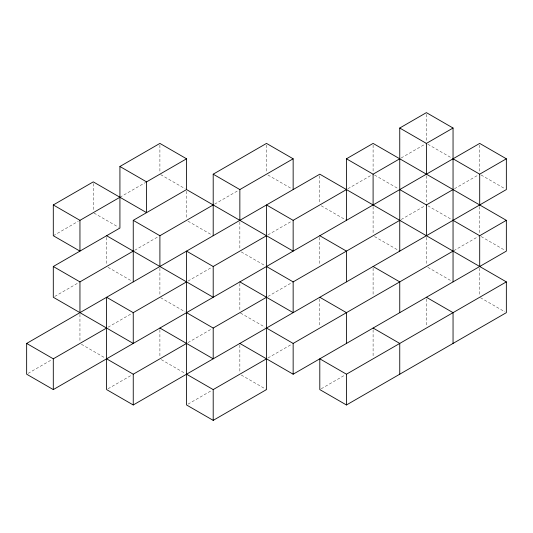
<?xml version="1.0" encoding="UTF-8"?>
<svg xmlns="http://www.w3.org/2000/svg" width="533" height="533" viewBox="0 0 533 533"><rect width="100%" height="100%" fill="white"/><g stroke="black" fill="none" stroke-linecap="round" stroke-linejoin="round"><path stroke-width="0.4" stroke-dasharray="2.67 2" d="M53.3 235.726L78.284 221.302M119.925 197.263L145.622 182.426M54.739 296.441L79.23 282.303M134.689 250.283L158.461 236.559M214.639 204.126L238.411 190.401M28.089 373.373L51.861 359.648M108.039 327.215L132.53 313.078M187.989 281.058L211.761 267.333M267.939 234.893L291.711 221.175M347.889 188.735L371.661 175.017M401.189 157.968L425.68 143.823M108.039 388.757L131.811 375.039M187.989 342.599L211.761 328.874M267.939 296.441L292.43 282.303M401.189 219.509L424.961 205.785M454.489 188.735L478.261 175.017M187.989 404.147L211.761 390.423M267.939 357.983L291.711 344.265M453.77 250.697L478.261 236.559M321.239 388.757L345.011 375.039M427.839 144.243L451.611 157.968M481.139 175.017L504.911 188.735M374.539 175.017L398.311 188.735M427.839 205.785L453.05 220.342M481.139 236.559L504.911 250.283M267.939 175.017L291.711 188.735M321.239 205.785L345.73 219.922M374.539 236.559L399.03 250.697M427.839 267.333L451.611 281.058M480.42 297.687L504.911 311.825M160.62 174.597L185.111 188.735M187.989 221.175L212.48 235.313M241.289 251.942L265.061 265.667M93.995 213.067L118.486 227.205M240.57 313.078L265.061 327.215M108.039 267.333L131.811 281.058M160.62 297.687L185.111 311.825M241.289 375.039L265.78 389.177M161.339 359.648L185.111 373.373M81.389 344.265L105.161 357.983M479.7 145.076L479.7 172.519M479.7 206.617L479.7 234.067M479.7 268.166L479.7 295.608M426.4 114.302L426.4 141.745M426.4 175.843L426.4 203.293M426.4 237.392L426.4 264.834M426.4 298.933L426.4 326.383M373.1 145.076L373.1 172.519M373.1 206.617L373.1 234.067M373.1 268.166L373.1 295.608M373.1 329.707L373.1 357.157M319.8 175.843L319.8 203.293M319.8 237.392L319.8 264.834M319.8 298.933L319.8 326.383M266.5 145.076L266.5 172.519M239.85 222.001L239.85 249.451M239.85 283.549L239.85 310.999M239.85 345.098L239.85 372.54M186.55 191.234L186.55 218.677M159.9 145.076L159.9 172.519M159.9 268.166L159.9 295.608M159.9 329.707L159.9 357.157M106.6 237.392L106.6 264.834M93.275 183.539L93.275 210.988M79.95 314.323L79.95 341.766"/><path stroke-width="0.8" d="M119.925 197.263L79.95 220.342L79.95 251.116L53.3 235.726L53.3 204.952L93.275 181.873L146.575 212.647L146.575 181.873L186.55 158.794L186.55 189.568L293.15 251.116L293.15 220.342L346.45 189.568M186.55 281.884L133.25 312.658L133.25 343.432L53.3 297.274L53.3 266.5L119.925 228.037L119.925 166.489L159.9 143.41L186.55 158.794M133.25 281.884L133.25 220.342L186.55 189.568M213.2 235.726L213.2 174.184L266.5 143.41L293.15 158.794L293.15 189.568M53.3 266.5L79.95 281.884L133.25 251.116M133.25 220.342L159.9 235.726L213.2 204.952M213.2 174.184L239.85 189.568L293.15 158.794M133.25 312.658L106.6 297.274L106.6 389.59L133.25 404.973L506.35 189.568L506.35 158.794L479.7 143.41L53.3 389.59L26.65 374.206L26.65 343.432L319.8 174.184L506.35 281.884L506.35 312.658L346.45 404.973L319.8 389.59L319.8 358.816L346.45 374.206L506.35 281.884M346.45 220.342L346.45 158.794L373.1 143.41L506.35 220.342L506.35 251.116L293.15 374.206L239.85 343.432M399.75 251.116L399.75 128.027L426.4 112.636L453.05 128.027L453.05 281.884M26.65 343.432L53.3 358.816L106.6 328.042M293.15 220.342L266.5 204.952L266.5 389.59L213.2 420.364L186.55 404.973L186.55 251.116L213.2 266.5L266.5 235.726M346.45 158.794L373.1 174.184L399.75 158.794M399.75 128.027L426.4 143.41L453.05 128.027M106.6 358.816L133.25 374.206L186.55 343.432M186.55 312.658L213.2 328.042L266.5 297.274M266.5 266.5L293.15 281.884L399.75 220.342M399.75 189.568L426.4 204.952L453.05 189.568M453.05 158.794L479.7 174.184L506.35 158.794M186.55 374.206L213.2 389.59L266.5 358.816M266.5 328.042L293.15 343.432L453.05 251.116M453.05 220.342L479.7 235.726L506.35 220.342M319.8 235.726L346.45 251.116L346.45 281.884M373.1 266.5L399.75 281.884L399.75 312.658M426.4 297.274L453.05 312.658L453.05 343.432M119.925 166.489L146.575 181.873M319.8 297.274L346.45 312.658L346.45 343.432M373.1 328.042L399.75 343.432L399.75 374.206M239.85 281.884L293.15 312.658L293.15 281.884M53.3 204.952L79.95 220.342M106.6 235.726L213.2 297.274L213.2 266.5M159.9 328.042L213.2 358.816L213.2 328.042M479.7 174.184L479.7 204.958M479.7 235.726L479.7 266.5M426.4 143.41L426.4 174.184M426.4 204.952L426.4 235.726M373.1 174.184L373.1 204.958M346.45 374.206L346.45 404.973M293.15 343.432L293.15 374.206M239.85 189.568L239.85 220.342M213.2 389.59L213.2 420.364M159.9 235.726L159.9 266.5M133.25 374.206L133.25 404.973M79.95 281.884L79.95 312.658M53.3 358.816L53.3 389.59"/></g></svg>
